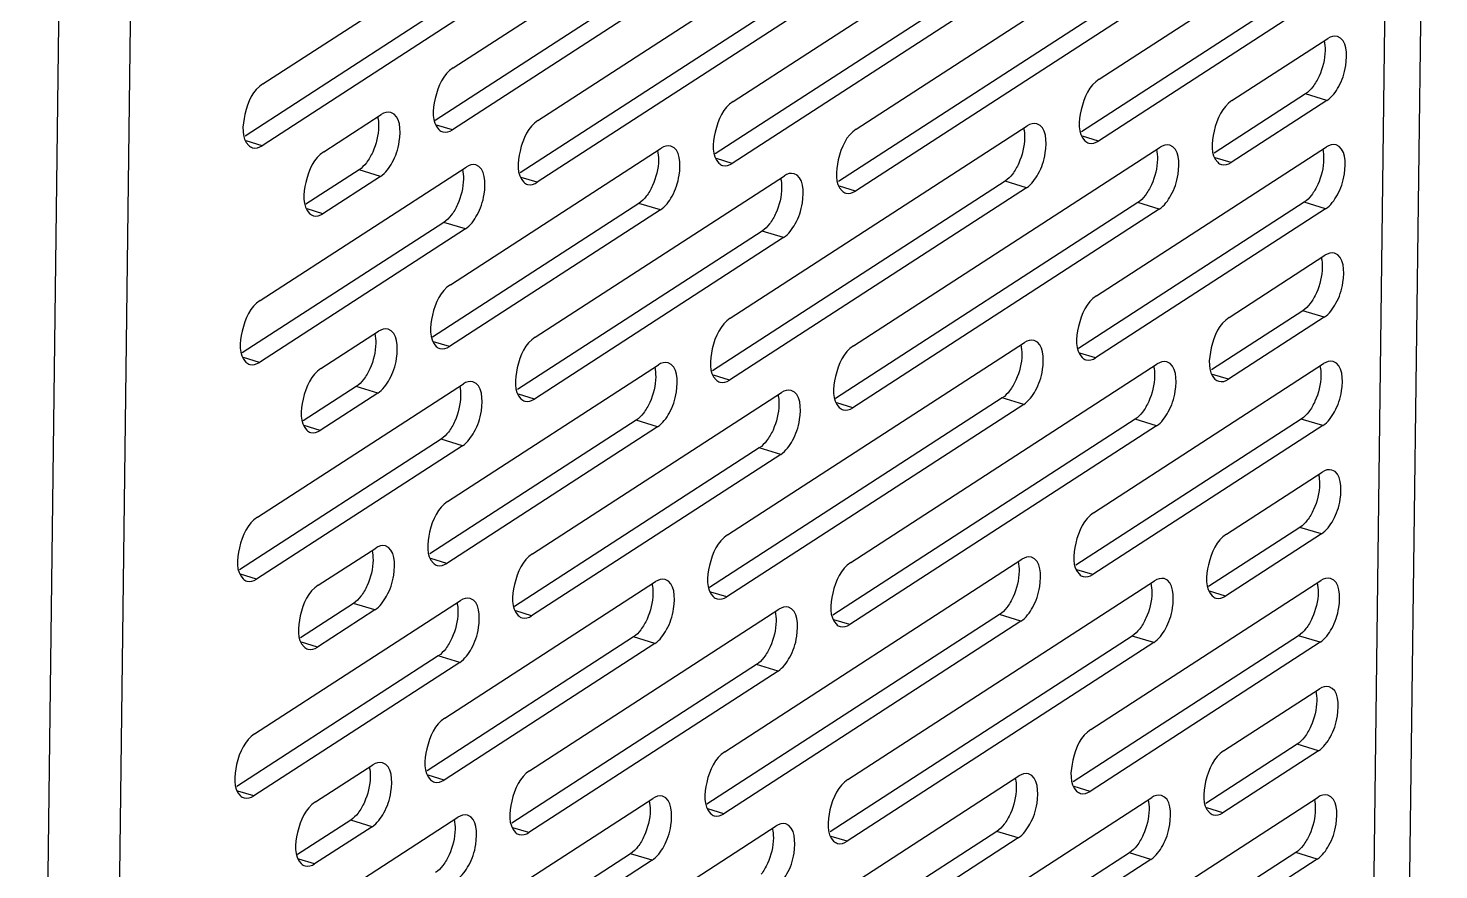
# Model space of a CAD drawing. Header units: millimetres. Extents: x -177 to 18421, y -5017 to 3255.
# Drawn here: x 4820.23 to 4840.7, y 702.85 to 715.05 of the extents above; entities that cross this region are included whole.
import ezdxf

# ---------------------------------------------------------------- set-up
doc = ezdxf.new("R2010")
doc.units = ezdxf.units.MM
doc.header["$LTSCALE"] = 46.255
doc.layers.get('0').update_dxf_attribs({"linetype": 'CONTINUOUS'})

msp = doc.modelspace()

# ---------------------------------------------------------------- linework, layer by layer
at = {"color": 3, "linetype": 'Continuous'}
for p, q in [((4840.144, 692.279), (4840.697, 735.476)), ((4839.623, 692.239), (4840.173, 735.136)), ((4821.275, 680.355), (4821.858, 725.869)), ((4820.235, 680.275), (4820.818, 725.789)), ((4830.46, 713.988), (4834.769, 716.779)), ((4826.399, 714.475), (4829.457, 716.455)), ((4832.246, 713.587), (4836.694, 716.468)), ((4835.771, 714.311), (4839.107, 716.472)), ((4823.639, 714.245), (4826.628, 716.181)), ((4827.63, 713.714), (4831.244, 716.054)), ((4834.757, 715.881), (4830.448, 713.09)), ((4836.683, 715.57), (4832.235, 712.689)), ((4839.095, 715.574), (4835.759, 713.413)), ((4829.446, 715.557), (4826.388, 713.577)), ((4826.616, 715.283), (4823.628, 713.347)), ((4831.233, 715.156), (4827.619, 712.816)), ((4837.697, 714), (4839.087, 714.901)), ((4839.075, 714.003), (4837.685, 713.103)), ((4824.523, 713.259), (4825.357, 713.799)), ((4830.419, 710.845), (4834.728, 713.636)), ((4826.359, 711.332), (4829.417, 713.313)), ((4832.206, 710.444), (4836.654, 713.325)), ((4835.731, 711.169), (4839.067, 713.329)), ((4823.599, 711.103), (4826.588, 713.038)), ((4825.345, 712.901), (4824.511, 712.361)), ((4827.59, 710.571), (4831.204, 712.912)), ((4834.717, 712.738), (4830.408, 709.947)), ((4829.405, 712.415), (4826.347, 710.434)), ((4836.643, 712.427), (4832.195, 709.547)), ((4839.055, 712.432), (4835.719, 710.271)), ((4826.576, 712.14), (4823.588, 710.205)), ((4831.192, 712.014), (4827.578, 709.673)), ((4837.656, 710.858), (4839.046, 711.758)), ((4839.035, 710.86), (4837.645, 709.96)), ((4824.482, 710.117), (4825.316, 710.657)), ((4830.379, 707.703), (4834.688, 710.494)), ((4826.319, 708.19), (4829.377, 710.17)), ((4832.166, 707.302), (4836.614, 710.183)), ((4835.69, 708.026), (4839.026, 710.187)), ((4823.559, 707.96), (4826.547, 709.896)), ((4825.305, 709.759), (4824.471, 709.219)), ((4827.55, 707.429), (4831.164, 709.769)), ((4834.677, 709.596), (4830.367, 706.805)), ((4829.365, 709.272), (4826.307, 707.292)), ((4836.602, 709.285), (4832.154, 706.404)), ((4839.015, 709.289), (4835.679, 707.128)), ((4826.536, 708.998), (4823.547, 707.062)), ((4831.152, 708.871), (4827.538, 706.531)), ((4837.616, 707.715), (4839.006, 708.616)), ((4838.995, 707.718), (4837.605, 706.818)), ((4824.442, 706.974), (4825.276, 707.514)), ((4830.339, 704.56), (4834.648, 707.351)), ((4826.278, 705.047), (4829.336, 707.028)), ((4832.126, 704.159), (4836.574, 707.04)), ((4835.65, 704.884), (4838.986, 707.044)), ((4823.519, 704.818), (4826.507, 706.753)), ((4825.265, 706.616), (4824.431, 706.076)), ((4827.509, 704.286), (4831.123, 706.627)), ((4834.636, 706.453), (4830.327, 703.662)), ((4829.325, 706.13), (4826.267, 704.149)), ((4836.562, 706.142), (4832.114, 703.262)), ((4838.975, 706.147), (4835.639, 703.986)), ((4826.496, 705.855), (4823.507, 703.92)), ((4831.112, 705.729), (4827.498, 703.388)), ((4837.576, 704.573), (4838.966, 705.473)), ((4838.954, 704.575), (4837.564, 703.675)), ((4824.402, 703.832), (4825.236, 704.372)), ((4830.298, 701.418), (4834.607, 704.209)), ((4832.085, 701.017), (4836.533, 703.898)), ((4835.61, 701.741), (4838.946, 703.902)), ((4826.238, 701.905), (4829.296, 703.885)), ((4823.478, 701.675), (4826.467, 703.611)), ((4825.224, 703.474), (4824.39, 702.934)), ((4827.469, 701.144), (4831.083, 703.484)), ((4834.596, 703.311), (4830.287, 700.52)), ((4829.285, 702.987), (4826.227, 701.007)), ((4836.522, 703), (4832.074, 700.119)), ((4838.934, 703.004), (4835.598, 700.843))]:
    msp.add_line(p, q, dxfattribs=at)
at = {"color": 7, "linetype": 'Continuous'}
for p, q in [((4834.445, 715.976), (4830.201, 713.227)), ((4829.134, 715.652), (4826.14, 713.713)), ((4836.371, 715.665), (4831.988, 712.826)), ((4838.784, 715.669), (4835.512, 713.55)), ((4826.305, 715.378), (4823.381, 713.484)), ((4830.921, 715.251), (4827.371, 712.952)), ((4838.764, 714.098), (4837.438, 713.239)), ((4839.075, 714.003), (4838.764, 714.098)), ((4826.388, 713.577), (4826.157, 713.647)), ((4823.628, 713.347), (4823.397, 713.418)), ((4835.759, 713.413), (4835.528, 713.484)), ((4830.448, 713.09), (4830.217, 713.16)), ((4837.685, 713.103), (4837.454, 713.173)), ((4825.034, 712.996), (4824.264, 712.498)), ((4825.345, 712.901), (4825.034, 712.996)), ((4827.619, 712.816), (4827.387, 712.886)), ((4834.405, 712.833), (4830.16, 710.084)), ((4832.235, 712.689), (4832.004, 712.759)), ((4834.717, 712.738), (4834.405, 712.833)), ((4829.094, 712.51), (4826.1, 710.571)), ((4829.405, 712.415), (4829.094, 712.51)), ((4836.331, 712.522), (4831.947, 709.683)), ((4838.743, 712.527), (4835.472, 710.408)), ((4836.643, 712.427), (4836.331, 712.522)), ((4839.055, 712.432), (4838.743, 712.527)), ((4824.511, 712.361), (4824.28, 712.432)), ((4826.264, 712.235), (4823.34, 710.342)), ((4826.576, 712.14), (4826.264, 712.235)), ((4830.881, 712.109), (4827.331, 709.81)), ((4831.192, 712.014), (4830.881, 712.109)), ((4838.723, 710.955), (4837.398, 710.097)), ((4839.035, 710.86), (4838.723, 710.955)), ((4826.347, 710.434), (4826.116, 710.505)), ((4823.588, 710.205), (4823.356, 710.275)), ((4835.719, 710.271), (4835.488, 710.341)), ((4824.993, 709.854), (4824.224, 709.356)), ((4825.305, 709.759), (4824.993, 709.854)), ((4830.408, 709.947), (4830.177, 710.018)), ((4837.645, 709.96), (4837.414, 710.031)), ((4827.578, 709.673), (4827.347, 709.744)), ((4834.365, 709.691), (4830.12, 706.942)), ((4834.677, 709.596), (4834.365, 709.691)), ((4832.195, 709.547), (4831.963, 709.617)), ((4824.471, 709.219), (4824.24, 709.289)), ((4829.054, 709.367), (4826.06, 707.428)), ((4829.365, 709.272), (4829.054, 709.367)), ((4836.291, 709.38), (4831.907, 706.541)), ((4838.703, 709.384), (4835.432, 707.265)), ((4836.602, 709.285), (4836.291, 709.38)), ((4839.015, 709.289), (4838.703, 709.384)), ((4826.224, 709.093), (4823.3, 707.199)), ((4826.536, 708.998), (4826.224, 709.093)), ((4830.84, 708.966), (4827.291, 706.667)), ((4831.152, 708.871), (4830.84, 708.966)), ((4838.683, 707.813), (4837.357, 706.954)), ((4838.995, 707.718), (4838.683, 707.813)), ((4826.307, 707.292), (4826.076, 707.362)), ((4835.679, 707.128), (4835.448, 707.199)), ((4823.547, 707.062), (4823.316, 707.133)), ((4830.367, 706.805), (4830.136, 706.875)), ((4837.605, 706.818), (4837.373, 706.888)), ((4824.953, 706.711), (4824.183, 706.213)), ((4825.265, 706.616), (4824.953, 706.711)), ((4827.538, 706.531), (4827.307, 706.601)), ((4834.325, 706.548), (4830.08, 703.799)), ((4832.154, 706.404), (4831.923, 706.474)), ((4834.636, 706.453), (4834.325, 706.548)), ((4829.013, 706.225), (4826.02, 704.286)), ((4829.325, 706.13), (4829.013, 706.225)), ((4836.25, 706.237), (4831.867, 703.398)), ((4838.663, 706.242), (4835.391, 704.123)), ((4836.562, 706.142), (4836.25, 706.237)), ((4838.975, 706.147), (4838.663, 706.242)), ((4826.184, 705.95), (4823.26, 704.057)), ((4824.431, 706.076), (4824.199, 706.147)), ((4826.496, 705.855), (4826.184, 705.95)), ((4830.8, 705.824), (4827.251, 703.525)), ((4831.112, 705.729), (4830.8, 705.824)), ((4838.643, 704.67), (4837.317, 703.812)), ((4838.954, 704.575), (4838.643, 704.67)), ((4826.267, 704.149), (4826.036, 704.22)), ((4823.507, 703.92), (4823.276, 703.99)), ((4835.639, 703.986), (4835.407, 704.056)), ((4830.327, 703.662), (4830.096, 703.733)), ((4837.564, 703.675), (4837.333, 703.746)), ((4824.913, 703.569), (4824.143, 703.071)), ((4825.224, 703.474), (4824.913, 703.569)), ((4827.498, 703.388), (4827.267, 703.459)), ((4834.284, 703.406), (4830.04, 700.657)), ((4832.114, 703.262), (4831.883, 703.332)), ((4834.596, 703.311), (4834.284, 703.406)), ((4828.973, 703.082), (4825.979, 701.143)), ((4829.285, 702.987), (4828.973, 703.082)), ((4836.21, 703.095), (4831.827, 700.256)), ((4838.623, 703.099), (4835.351, 700.98)), ((4836.522, 703), (4836.21, 703.095)), ((4838.934, 703.004), (4838.623, 703.099)), ((4824.39, 702.934), (4824.159, 703.004))]:
    msp.add_line(p, q, dxfattribs=at)
for points in [[(4839.033, 714.867), (4839.044, 714.821), (4839.048, 714.774), (4839.047, 714.727)], [(4839.047, 714.727), (4839.046, 714.6), (4839.014, 714.472), (4838.962, 714.357)], [(4838.962, 714.357), (4838.937, 714.302), (4838.907, 714.249), (4838.87, 714.201)], [(4838.87, 714.201), (4838.84, 714.162), (4838.805, 714.125), (4838.764, 714.098)], [(4825.303, 713.766), (4825.314, 713.72), (4825.318, 713.672), (4825.317, 713.625)], [(4825.317, 713.625), (4825.316, 713.499), (4825.284, 713.371), (4825.232, 713.255)], [(4834.675, 713.603), (4834.686, 713.557), (4834.689, 713.509), (4834.689, 713.462)], [(4834.689, 713.462), (4834.687, 713.336), (4834.655, 713.207), (4834.603, 713.092)], [(4825.232, 713.255), (4825.207, 713.2), (4825.177, 713.147), (4825.14, 713.1)], [(4829.378, 713.139), (4829.376, 713.012), (4829.344, 712.884), (4829.292, 712.769)], [(4829.363, 713.279), (4829.374, 713.233), (4829.378, 713.186), (4829.378, 713.139)], [(4836.615, 713.151), (4836.613, 713.025), (4836.581, 712.897), (4836.529, 712.781)], [(4836.601, 713.292), (4836.612, 713.246), (4836.615, 713.198), (4836.615, 713.151)], [(4839.027, 713.156), (4839.026, 713.029), (4838.994, 712.901), (4838.942, 712.785)], [(4839.013, 713.296), (4839.024, 713.25), (4839.028, 713.203), (4839.027, 713.156)], [(4825.14, 713.1), (4825.11, 713.06), (4825.075, 713.023), (4825.034, 712.996)], [(4826.534, 713.005), (4826.545, 712.959), (4826.549, 712.911), (4826.548, 712.864)], [(4834.512, 712.936), (4834.482, 712.897), (4834.447, 712.86), (4834.405, 712.833)], [(4834.603, 713.092), (4834.579, 713.037), (4834.549, 712.984), (4834.512, 712.936)], [(4826.548, 712.864), (4826.547, 712.738), (4826.515, 712.61), (4826.463, 712.494)], [(4829.292, 712.769), (4829.267, 712.714), (4829.237, 712.661), (4829.201, 712.613)], [(4831.164, 712.738), (4831.163, 712.611), (4831.131, 712.483), (4831.079, 712.368)], [(4831.15, 712.878), (4831.161, 712.832), (4831.165, 712.785), (4831.164, 712.738)], [(4836.529, 712.781), (4836.505, 712.726), (4836.474, 712.673), (4836.438, 712.625)], [(4838.942, 712.785), (4838.917, 712.73), (4838.887, 712.677), (4838.85, 712.63)], [(4826.463, 712.494), (4826.438, 712.439), (4826.408, 712.386), (4826.371, 712.339)], [(4829.201, 712.613), (4829.171, 712.574), (4829.135, 712.537), (4829.094, 712.51)], [(4836.438, 712.625), (4836.408, 712.586), (4836.373, 712.549), (4836.331, 712.522)], [(4838.85, 712.63), (4838.82, 712.59), (4838.785, 712.553), (4838.743, 712.527)], [(4826.371, 712.339), (4826.341, 712.299), (4826.306, 712.262), (4826.264, 712.235)], [(4831.079, 712.368), (4831.054, 712.313), (4831.024, 712.26), (4830.988, 712.212)], [(4830.988, 712.212), (4830.957, 712.173), (4830.922, 712.136), (4830.881, 712.109)], [(4838.993, 711.725), (4839.004, 711.679), (4839.008, 711.631), (4839.007, 711.584)], [(4839.007, 711.584), (4839.005, 711.458), (4838.974, 711.33), (4838.922, 711.214)], [(4838.922, 711.214), (4838.897, 711.159), (4838.867, 711.106), (4838.83, 711.058)], [(4838.83, 711.058), (4838.8, 711.019), (4838.765, 710.982), (4838.723, 710.955)], [(4825.277, 710.483), (4825.275, 710.356), (4825.244, 710.228), (4825.192, 710.113)], [(4825.263, 710.623), (4825.274, 710.578), (4825.278, 710.53), (4825.277, 710.483)], [(4834.634, 710.46), (4834.645, 710.414), (4834.649, 710.367), (4834.649, 710.32)], [(4834.649, 710.32), (4834.647, 710.193), (4834.615, 710.065), (4834.563, 709.95)], [(4825.192, 710.113), (4825.167, 710.058), (4825.137, 710.005), (4825.1, 709.957)], [(4829.323, 710.137), (4829.334, 710.091), (4829.338, 710.043), (4829.337, 709.996)], [(4836.56, 710.149), (4836.571, 710.104), (4836.575, 710.056), (4836.574, 710.009)], [(4838.973, 710.153), (4838.984, 710.108), (4838.987, 710.06), (4838.987, 710.013)], [(4825.1, 709.957), (4825.07, 709.918), (4825.035, 709.881), (4824.993, 709.854)], [(4826.494, 709.862), (4826.505, 709.817), (4826.509, 709.769), (4826.508, 709.722)], [(4829.337, 709.996), (4829.336, 709.87), (4829.304, 709.741), (4829.252, 709.626)], [(4834.563, 709.95), (4834.538, 709.895), (4834.508, 709.842), (4834.472, 709.794)], [(4836.574, 710.009), (4836.573, 709.882), (4836.541, 709.754), (4836.489, 709.639)], [(4838.987, 710.013), (4838.985, 709.886), (4838.953, 709.758), (4838.901, 709.643)], [(4826.508, 709.722), (4826.506, 709.595), (4826.474, 709.467), (4826.422, 709.352)], [(4831.11, 709.736), (4831.121, 709.69), (4831.125, 709.642), (4831.124, 709.595)], [(4834.472, 709.794), (4834.442, 709.755), (4834.406, 709.718), (4834.365, 709.691)], [(4836.489, 709.639), (4836.464, 709.584), (4836.434, 709.531), (4836.398, 709.483)], [(4838.901, 709.643), (4838.877, 709.588), (4838.847, 709.535), (4838.81, 709.487)], [(4829.16, 709.47), (4829.13, 709.431), (4829.095, 709.394), (4829.054, 709.367)], [(4829.252, 709.626), (4829.227, 709.571), (4829.197, 709.518), (4829.16, 709.47)], [(4831.124, 709.595), (4831.123, 709.469), (4831.091, 709.341), (4831.039, 709.225)], [(4836.398, 709.483), (4836.367, 709.444), (4836.332, 709.407), (4836.291, 709.38)], [(4838.81, 709.487), (4838.78, 709.448), (4838.745, 709.411), (4838.703, 709.384)], [(4826.422, 709.352), (4826.398, 709.297), (4826.368, 709.244), (4826.331, 709.196)], [(4831.039, 709.225), (4831.014, 709.17), (4830.984, 709.117), (4830.947, 709.069)], [(4826.331, 709.196), (4826.301, 709.157), (4826.266, 709.12), (4826.224, 709.093)], [(4830.947, 709.069), (4830.917, 709.03), (4830.882, 708.993), (4830.84, 708.966)], [(4838.967, 708.442), (4838.965, 708.315), (4838.933, 708.187), (4838.881, 708.072)], [(4838.953, 708.582), (4838.964, 708.536), (4838.967, 708.489), (4838.967, 708.442)], [(4838.881, 708.072), (4838.857, 708.017), (4838.826, 707.964), (4838.79, 707.916)], [(4838.79, 707.916), (4838.76, 707.877), (4838.725, 707.84), (4838.683, 707.813)], [(4825.223, 707.481), (4825.234, 707.435), (4825.237, 707.387), (4825.237, 707.34)], [(4825.237, 707.34), (4825.235, 707.214), (4825.203, 707.086), (4825.151, 706.97)], [(4834.608, 707.177), (4834.607, 707.051), (4834.575, 706.922), (4834.523, 706.807)], [(4834.594, 707.318), (4834.605, 707.272), (4834.609, 707.224), (4834.608, 707.177)], [(4825.151, 706.97), (4825.127, 706.915), (4825.096, 706.862), (4825.06, 706.815)], [(4829.283, 706.994), (4829.294, 706.948), (4829.298, 706.901), (4829.297, 706.854)], [(4836.52, 707.007), (4836.531, 706.961), (4836.535, 706.913), (4836.534, 706.866)], [(4838.932, 707.011), (4838.943, 706.965), (4838.947, 706.918), (4838.947, 706.871)], [(4825.06, 706.815), (4825.03, 706.775), (4824.995, 706.738), (4824.953, 706.711)], [(4829.297, 706.854), (4829.295, 706.727), (4829.264, 706.599), (4829.212, 706.484)], [(4834.523, 706.807), (4834.498, 706.752), (4834.468, 706.699), (4834.431, 706.651)], [(4836.534, 706.866), (4836.533, 706.74), (4836.501, 706.612), (4836.449, 706.496)], [(4838.947, 706.871), (4838.945, 706.744), (4838.913, 706.616), (4838.861, 706.5)], [(4826.468, 706.579), (4826.466, 706.453), (4826.434, 706.325), (4826.382, 706.209)], [(4826.453, 706.72), (4826.465, 706.674), (4826.468, 706.626), (4826.468, 706.579)], [(4831.07, 706.593), (4831.081, 706.547), (4831.085, 706.5), (4831.084, 706.453)], [(4834.431, 706.651), (4834.401, 706.612), (4834.366, 706.575), (4834.325, 706.548)], [(4829.212, 706.484), (4829.187, 706.429), (4829.157, 706.376), (4829.12, 706.328)], [(4831.084, 706.453), (4831.082, 706.326), (4831.051, 706.198), (4830.998, 706.083)], [(4836.449, 706.496), (4836.424, 706.441), (4836.394, 706.388), (4836.357, 706.34)], [(4838.861, 706.5), (4838.836, 706.445), (4838.806, 706.392), (4838.77, 706.345)], [(4826.382, 706.209), (4826.357, 706.154), (4826.327, 706.101), (4826.291, 706.054)], [(4829.12, 706.328), (4829.09, 706.289), (4829.055, 706.252), (4829.013, 706.225)], [(4836.357, 706.34), (4836.327, 706.301), (4836.292, 706.264), (4836.25, 706.237)], [(4838.77, 706.345), (4838.74, 706.305), (4838.704, 706.268), (4838.663, 706.242)], [(4826.291, 706.054), (4826.261, 706.014), (4826.225, 705.977), (4826.184, 705.95)], [(4830.998, 706.083), (4830.974, 706.028), (4830.944, 705.975), (4830.907, 705.927)], [(4830.907, 705.927), (4830.877, 705.888), (4830.842, 705.851), (4830.8, 705.824)], [(4838.912, 705.44), (4838.923, 705.394), (4838.927, 705.346), (4838.926, 705.299)], [(4838.926, 705.299), (4838.925, 705.173), (4838.893, 705.045), (4838.841, 704.929)], [(4838.841, 704.929), (4838.816, 704.874), (4838.786, 704.821), (4838.75, 704.773)], [(4838.75, 704.773), (4838.719, 704.734), (4838.684, 704.697), (4838.643, 704.67)], [(4825.182, 704.338), (4825.193, 704.293), (4825.197, 704.245), (4825.197, 704.198)], [(4825.197, 704.198), (4825.195, 704.071), (4825.163, 703.943), (4825.111, 703.828)], [(4834.554, 704.175), (4834.565, 704.129), (4834.569, 704.082), (4834.568, 704.035)], [(4834.568, 704.035), (4834.566, 703.908), (4834.535, 703.78), (4834.483, 703.665)], [(4825.111, 703.828), (4825.086, 703.773), (4825.056, 703.72), (4825.02, 703.672)], [(4829.257, 703.711), (4829.255, 703.585), (4829.223, 703.456), (4829.171, 703.341)], [(4829.243, 703.852), (4829.254, 703.806), (4829.257, 703.758), (4829.257, 703.711)], [(4836.494, 703.724), (4836.492, 703.597), (4836.461, 703.469), (4836.408, 703.354)], [(4836.48, 703.864), (4836.491, 703.819), (4836.495, 703.771), (4836.494, 703.724)], [(4838.906, 703.728), (4838.905, 703.601), (4838.873, 703.473), (4838.821, 703.358)], [(4838.892, 703.868), (4838.903, 703.823), (4838.907, 703.775), (4838.906, 703.728)], [(4825.02, 703.672), (4824.989, 703.633), (4824.954, 703.596), (4824.913, 703.569)], [(4826.413, 703.577), (4826.424, 703.532), (4826.428, 703.484), (4826.427, 703.437)], [(4834.391, 703.509), (4834.361, 703.47), (4834.326, 703.433), (4834.284, 703.406)], [(4834.483, 703.665), (4834.458, 703.61), (4834.428, 703.557), (4834.391, 703.509)], [(4826.427, 703.437), (4826.426, 703.31), (4826.394, 703.182), (4826.342, 703.067)], [(4829.171, 703.341), (4829.147, 703.286), (4829.116, 703.233), (4829.08, 703.185)], [(4831.044, 703.31), (4831.042, 703.184), (4831.01, 703.056), (4830.958, 702.94)], [(4831.029, 703.451), (4831.041, 703.405), (4831.044, 703.357), (4831.044, 703.31)], [(4836.408, 703.354), (4836.384, 703.299), (4836.354, 703.246), (4836.317, 703.198)], [(4838.821, 703.358), (4838.796, 703.303), (4838.766, 703.25), (4838.729, 703.202)], [(4829.08, 703.185), (4829.05, 703.146), (4829.015, 703.109), (4828.973, 703.082)], [(4836.317, 703.198), (4836.287, 703.159), (4836.252, 703.122), (4836.21, 703.095)], [(4838.729, 703.202), (4838.699, 703.163), (4838.664, 703.126), (4838.623, 703.099)], [(4826.25, 702.911), (4826.22, 702.872), (4826.185, 702.835), (4826.144, 702.808)], [(4826.342, 703.067), (4826.317, 703.012), (4826.287, 702.959), (4826.25, 702.911)], [(4830.958, 702.94), (4830.933, 702.885), (4830.903, 702.832), (4830.867, 702.784)]]:
    msp.add_open_spline(points, degree=3, dxfattribs=at)
at = {"color": 3, "linetype": 'Continuous'}
for points, knots in [([(4839.075, 714.003), (4839.149, 714.051), (4839.269, 714.222), (4839.376, 714.514), (4839.367, 714.887), (4839.227, 714.93)], [0, 0, 0, 0, 0.257826, 0.570702, 1, 1, 1, 1]), ([(4826.399, 714.475), (4826.255, 714.381), (4826.118, 714.072), (4826.085, 713.687), (4826.193, 713.581)], [0, 0, 0, 0, 0.531434, 1, 1, 1, 1]), ([(4823.639, 714.245), (4823.495, 714.152), (4823.358, 713.842), (4823.325, 713.458), (4823.433, 713.352)], [0, 0, 0, 0, 0.531434, 1, 1, 1, 1]), ([(4835.771, 714.311), (4835.627, 714.218), (4835.489, 713.908), (4835.457, 713.524), (4835.564, 713.418)], [0, 0, 0, 0, 0.531434, 1, 1, 1, 1]), ([(4830.46, 713.988), (4830.316, 713.895), (4830.178, 713.585), (4830.146, 713.2), (4830.253, 713.094)], [0, 0, 0, 0, 0.531434, 1, 1, 1, 1]), ([(4837.697, 714), (4837.553, 713.907), (4837.415, 713.598), (4837.383, 713.213), (4837.49, 713.107)], [0, 0, 0, 0, 0.531434, 1, 1, 1, 1]), ([(4825.345, 712.901), (4825.419, 712.949), (4825.539, 713.121), (4825.646, 713.413), (4825.637, 713.786), (4825.497, 713.829)], [0, 0, 0, 0, 0.257826, 0.570702, 1, 1, 1, 1]), ([(4826.193, 713.581), (4826.201, 713.573), (4826.218, 713.559), (4826.238, 713.55), (4826.248, 713.547)], [0, 0, 0, 0, 0.511486, 1, 1, 1, 1]), ([(4827.63, 713.714), (4827.486, 713.62), (4827.349, 713.311), (4827.316, 712.926), (4827.424, 712.82)], [0, 0, 0, 0, 0.531434, 1, 1, 1, 1]), ([(4832.246, 713.587), (4832.103, 713.494), (4831.965, 713.184), (4831.933, 712.799), (4832.04, 712.693)], [0, 0, 0, 0, 0.531434, 1, 1, 1, 1]), ([(4834.717, 712.738), (4834.791, 712.786), (4834.91, 712.957), (4835.018, 713.249), (4835.008, 713.623), (4834.868, 713.665)], [0, 0, 0, 0, 0.257826, 0.570702, 1, 1, 1, 1]), ([(4823.433, 713.352), (4823.441, 713.344), (4823.458, 713.33), (4823.478, 713.321), (4823.488, 713.318)], [0, 0, 0, 0, 0.511486, 1, 1, 1, 1]), ([(4829.405, 712.415), (4829.479, 712.463), (4829.599, 712.634), (4829.706, 712.926), (4829.697, 713.299), (4829.557, 713.342)], [0, 0, 0, 0, 0.257826, 0.570702, 1, 1, 1, 1]), ([(4835.564, 713.418), (4835.572, 713.41), (4835.589, 713.396), (4835.609, 713.387), (4835.619, 713.384)], [0, 0, 0, 0, 0.511486, 1, 1, 1, 1]), ([(4836.643, 712.427), (4836.716, 712.475), (4836.836, 712.647), (4836.943, 712.938), (4836.934, 713.312), (4836.794, 713.355)], [0, 0, 0, 0, 0.257826, 0.570702, 1, 1, 1, 1]), ([(4839.055, 712.432), (4839.129, 712.479), (4839.249, 712.651), (4839.356, 712.943), (4839.347, 713.316), (4839.206, 713.359)], [0, 0, 0, 0, 0.257826, 0.570702, 1, 1, 1, 1]), ([(4824.523, 713.259), (4824.379, 713.166), (4824.241, 712.856), (4824.209, 712.472), (4824.316, 712.365)], [0, 0, 0, 0, 0.531434, 1, 1, 1, 1]), ([(4837.49, 713.107), (4837.498, 713.099), (4837.515, 713.085), (4837.535, 713.076), (4837.545, 713.073)], [0, 0, 0, 0, 0.511486, 1, 1, 1, 1]), ([(4826.576, 712.14), (4826.65, 712.188), (4826.77, 712.36), (4826.877, 712.652), (4826.868, 713.025), (4826.727, 713.068)], [0, 0, 0, 0, 0.257826, 0.570702, 1, 1, 1, 1]), ([(4830.253, 713.094), (4830.261, 713.086), (4830.278, 713.073), (4830.298, 713.064), (4830.308, 713.061)], [0, 0, 0, 0, 0.511486, 1, 1, 1, 1]), ([(4831.192, 712.014), (4831.266, 712.062), (4831.386, 712.233), (4831.493, 712.525), (4831.484, 712.899), (4831.344, 712.941)], [0, 0, 0, 0, 0.257826, 0.570702, 1, 1, 1, 1]), ([(4827.424, 712.82), (4827.432, 712.812), (4827.449, 712.798), (4827.469, 712.789), (4827.479, 712.786)], [0, 0, 0, 0, 0.511486, 1, 1, 1, 1]), ([(4832.04, 712.693), (4832.048, 712.685), (4832.065, 712.672), (4832.085, 712.663), (4832.095, 712.66)], [0, 0, 0, 0, 0.511486, 1, 1, 1, 1]), ([(4824.316, 712.365), (4824.324, 712.358), (4824.341, 712.344), (4824.361, 712.335), (4824.371, 712.332)], [0, 0, 0, 0, 0.511486, 1, 1, 1, 1]), ([(4839.035, 710.86), (4839.109, 710.908), (4839.228, 711.079), (4839.336, 711.371), (4839.326, 711.745), (4839.186, 711.788)], [0, 0, 0, 0, 0.257826, 0.570702, 1, 1, 1, 1]), ([(4826.359, 711.332), (4826.215, 711.239), (4826.078, 710.929), (4826.045, 710.545), (4826.153, 710.438)], [0, 0, 0, 0, 0.531434, 1, 1, 1, 1]), ([(4823.599, 711.103), (4823.455, 711.01), (4823.318, 710.7), (4823.285, 710.315), (4823.393, 710.209)], [0, 0, 0, 0, 0.531434, 1, 1, 1, 1]), ([(4835.731, 711.169), (4835.587, 711.076), (4835.449, 710.766), (4835.417, 710.381), (4835.524, 710.275)], [0, 0, 0, 0, 0.531434, 1, 1, 1, 1]), ([(4837.656, 710.858), (4837.513, 710.765), (4837.375, 710.455), (4837.343, 710.07), (4837.45, 709.964)], [0, 0, 0, 0, 0.531434, 1, 1, 1, 1]), ([(4825.305, 709.759), (4825.379, 709.807), (4825.499, 709.978), (4825.606, 710.27), (4825.596, 710.644), (4825.456, 710.686)], [0, 0, 0, 0, 0.257826, 0.570702, 1, 1, 1, 1]), ([(4830.419, 710.845), (4830.275, 710.752), (4830.138, 710.442), (4830.105, 710.058), (4830.213, 709.952)], [0, 0, 0, 0, 0.531434, 1, 1, 1, 1]), ([(4827.59, 710.571), (4827.446, 710.478), (4827.308, 710.168), (4827.276, 709.784), (4827.383, 709.677)], [0, 0, 0, 0, 0.531434, 1, 1, 1, 1]), ([(4834.677, 709.596), (4834.75, 709.644), (4834.87, 709.815), (4834.977, 710.107), (4834.968, 710.48), (4834.828, 710.523)], [0, 0, 0, 0, 0.257826, 0.570702, 1, 1, 1, 1]), ([(4826.153, 710.438), (4826.16, 710.431), (4826.178, 710.417), (4826.197, 710.408), (4826.208, 710.405)], [0, 0, 0, 0, 0.511486, 1, 1, 1, 1]), ([(4832.206, 710.444), (4832.062, 710.351), (4831.925, 710.042), (4831.892, 709.657), (4832, 709.551)], [0, 0, 0, 0, 0.531434, 1, 1, 1, 1]), ([(4835.524, 710.275), (4835.532, 710.267), (4835.549, 710.254), (4835.569, 710.245), (4835.579, 710.242)], [0, 0, 0, 0, 0.511486, 1, 1, 1, 1]), ([(4823.393, 710.209), (4823.401, 710.201), (4823.418, 710.188), (4823.438, 710.179), (4823.448, 710.176)], [0, 0, 0, 0, 0.511486, 1, 1, 1, 1]), ([(4824.482, 710.117), (4824.339, 710.023), (4824.201, 709.714), (4824.169, 709.329), (4824.276, 709.223)], [0, 0, 0, 0, 0.531434, 1, 1, 1, 1]), ([(4829.365, 709.272), (4829.439, 709.32), (4829.559, 709.491), (4829.666, 709.783), (4829.657, 710.157), (4829.517, 710.199)], [0, 0, 0, 0, 0.257826, 0.570702, 1, 1, 1, 1]), ([(4836.602, 709.285), (4836.676, 709.333), (4836.796, 709.504), (4836.903, 709.796), (4836.894, 710.17), (4836.754, 710.212)], [0, 0, 0, 0, 0.257826, 0.570702, 1, 1, 1, 1]), ([(4839.015, 709.289), (4839.089, 709.337), (4839.208, 709.508), (4839.316, 709.8), (4839.306, 710.174), (4839.166, 710.216)], [0, 0, 0, 0, 0.257826, 0.570702, 1, 1, 1, 1]), ([(4826.536, 708.998), (4826.61, 709.046), (4826.729, 709.217), (4826.837, 709.509), (4826.827, 709.883), (4826.687, 709.925)], [0, 0, 0, 0, 0.257826, 0.570702, 1, 1, 1, 1]), ([(4830.213, 709.952), (4830.221, 709.944), (4830.238, 709.93), (4830.258, 709.921), (4830.268, 709.918)], [0, 0, 0, 0, 0.511486, 1, 1, 1, 1]), ([(4837.45, 709.964), (4837.458, 709.956), (4837.475, 709.943), (4837.495, 709.934), (4837.505, 709.931)], [0, 0, 0, 0, 0.511486, 1, 1, 1, 1]), ([(4827.383, 709.677), (4827.391, 709.67), (4827.408, 709.656), (4827.428, 709.647), (4827.438, 709.644)], [0, 0, 0, 0, 0.511486, 1, 1, 1, 1]), ([(4831.152, 708.871), (4831.226, 708.919), (4831.346, 709.091), (4831.453, 709.382), (4831.444, 709.756), (4831.303, 709.799)], [0, 0, 0, 0, 0.257826, 0.570702, 1, 1, 1, 1]), ([(4832, 709.551), (4832.008, 709.543), (4832.025, 709.529), (4832.045, 709.52), (4832.055, 709.517)], [0, 0, 0, 0, 0.511486, 1, 1, 1, 1]), ([(4824.276, 709.223), (4824.284, 709.215), (4824.301, 709.202), (4824.321, 709.192), (4824.331, 709.189)], [0, 0, 0, 0, 0.511486, 1, 1, 1, 1]), ([(4838.995, 707.718), (4839.068, 707.766), (4839.188, 707.937), (4839.295, 708.229), (4839.286, 708.602), (4839.146, 708.645)], [0, 0, 0, 0, 0.257826, 0.570702, 1, 1, 1, 1]), ([(4826.319, 708.19), (4826.175, 708.096), (4826.037, 707.787), (4826.005, 707.402), (4826.112, 707.296)], [0, 0, 0, 0, 0.531434, 1, 1, 1, 1]), ([(4835.69, 708.026), (4835.546, 707.933), (4835.409, 707.623), (4835.376, 707.239), (4835.484, 707.133)], [0, 0, 0, 0, 0.531434, 1, 1, 1, 1]), ([(4823.559, 707.96), (4823.415, 707.867), (4823.277, 707.557), (4823.245, 707.173), (4823.352, 707.067)], [0, 0, 0, 0, 0.531434, 1, 1, 1, 1]), ([(4830.379, 707.703), (4830.235, 707.61), (4830.098, 707.3), (4830.065, 706.915), (4830.173, 706.809)], [0, 0, 0, 0, 0.531434, 1, 1, 1, 1]), ([(4837.616, 707.715), (4837.472, 707.622), (4837.335, 707.313), (4837.302, 706.928), (4837.41, 706.822)], [0, 0, 0, 0, 0.531434, 1, 1, 1, 1]), ([(4825.265, 706.616), (4825.338, 706.664), (4825.458, 706.836), (4825.565, 707.128), (4825.556, 707.501), (4825.416, 707.544)], [0, 0, 0, 0, 0.257826, 0.570702, 1, 1, 1, 1]), ([(4827.55, 707.429), (4827.406, 707.335), (4827.268, 707.026), (4827.236, 706.641), (4827.343, 706.535)], [0, 0, 0, 0, 0.531434, 1, 1, 1, 1]), ([(4834.636, 706.453), (4834.71, 706.501), (4834.83, 706.672), (4834.937, 706.964), (4834.928, 707.338), (4834.788, 707.38)], [0, 0, 0, 0, 0.257826, 0.570702, 1, 1, 1, 1]), ([(4826.112, 707.296), (4826.12, 707.288), (4826.137, 707.274), (4826.157, 707.265), (4826.167, 707.262)], [0, 0, 0, 0, 0.511486, 1, 1, 1, 1]), ([(4832.166, 707.302), (4832.022, 707.209), (4831.884, 706.899), (4831.852, 706.514), (4831.959, 706.408)], [0, 0, 0, 0, 0.531434, 1, 1, 1, 1]), ([(4823.352, 707.067), (4823.36, 707.059), (4823.377, 707.045), (4823.397, 707.036), (4823.407, 707.033)], [0, 0, 0, 0, 0.511486, 1, 1, 1, 1]), ([(4824.442, 706.974), (4824.298, 706.881), (4824.161, 706.571), (4824.128, 706.187), (4824.236, 706.08)], [0, 0, 0, 0, 0.531434, 1, 1, 1, 1]), ([(4829.325, 706.13), (4829.399, 706.178), (4829.519, 706.349), (4829.626, 706.641), (4829.616, 707.014), (4829.476, 707.057)], [0, 0, 0, 0, 0.257826, 0.570702, 1, 1, 1, 1]), ([(4835.484, 707.133), (4835.492, 707.125), (4835.509, 707.111), (4835.529, 707.102), (4835.539, 707.099)], [0, 0, 0, 0, 0.511486, 1, 1, 1, 1]), ([(4836.562, 706.142), (4836.636, 706.19), (4836.756, 706.362), (4836.863, 706.653), (4836.854, 707.027), (4836.714, 707.07)], [0, 0, 0, 0, 0.257826, 0.570702, 1, 1, 1, 1]), ([(4838.975, 706.147), (4839.048, 706.194), (4839.168, 706.366), (4839.275, 706.658), (4839.266, 707.031), (4839.126, 707.074)], [0, 0, 0, 0, 0.257826, 0.570702, 1, 1, 1, 1]), ([(4826.496, 705.855), (4826.569, 705.903), (4826.689, 706.075), (4826.796, 706.367), (4826.787, 706.74), (4826.647, 706.783)], [0, 0, 0, 0, 0.257826, 0.570702, 1, 1, 1, 1]), ([(4830.173, 706.809), (4830.18, 706.801), (4830.198, 706.788), (4830.217, 706.779), (4830.228, 706.776)], [0, 0, 0, 0, 0.511486, 1, 1, 1, 1]), ([(4837.41, 706.822), (4837.418, 706.814), (4837.435, 706.8), (4837.455, 706.791), (4837.465, 706.788)], [0, 0, 0, 0, 0.511486, 1, 1, 1, 1]), ([(4831.112, 705.729), (4831.186, 705.777), (4831.305, 705.948), (4831.413, 706.24), (4831.403, 706.614), (4831.263, 706.656)], [0, 0, 0, 0, 0.257826, 0.570702, 1, 1, 1, 1]), ([(4827.343, 706.535), (4827.351, 706.527), (4827.368, 706.513), (4827.388, 706.504), (4827.398, 706.501)], [0, 0, 0, 0, 0.511486, 1, 1, 1, 1]), ([(4831.959, 706.408), (4831.967, 706.4), (4831.984, 706.387), (4832.004, 706.378), (4832.014, 706.375)], [0, 0, 0, 0, 0.511486, 1, 1, 1, 1]), ([(4824.236, 706.08), (4824.244, 706.073), (4824.261, 706.059), (4824.281, 706.05), (4824.291, 706.047)], [0, 0, 0, 0, 0.511486, 1, 1, 1, 1]), ([(4838.954, 704.575), (4839.028, 704.623), (4839.148, 704.795), (4839.255, 705.086), (4839.246, 705.46), (4839.106, 705.503)], [0, 0, 0, 0, 0.257826, 0.570702, 1, 1, 1, 1]), ([(4826.278, 705.047), (4826.135, 704.954), (4825.997, 704.644), (4825.965, 704.26), (4826.072, 704.153)], [0, 0, 0, 0, 0.531434, 1, 1, 1, 1]), ([(4823.519, 704.818), (4823.375, 704.725), (4823.237, 704.415), (4823.205, 704.03), (4823.312, 703.924)], [0, 0, 0, 0, 0.531434, 1, 1, 1, 1]), ([(4835.65, 704.884), (4835.506, 704.791), (4835.369, 704.481), (4835.336, 704.096), (4835.444, 703.99)], [0, 0, 0, 0, 0.531434, 1, 1, 1, 1]), ([(4830.339, 704.56), (4830.195, 704.467), (4830.057, 704.157), (4830.025, 703.773), (4830.132, 703.667)], [0, 0, 0, 0, 0.531434, 1, 1, 1, 1]), ([(4837.576, 704.573), (4837.432, 704.48), (4837.294, 704.17), (4837.262, 703.785), (4837.369, 703.679)], [0, 0, 0, 0, 0.531434, 1, 1, 1, 1]), ([(4825.224, 703.474), (4825.298, 703.522), (4825.418, 703.693), (4825.525, 703.985), (4825.516, 704.359), (4825.376, 704.401)], [0, 0, 0, 0, 0.257826, 0.570702, 1, 1, 1, 1]), ([(4826.072, 704.153), (4826.08, 704.146), (4826.097, 704.132), (4826.117, 704.123), (4826.127, 704.12)], [0, 0, 0, 0, 0.511486, 1, 1, 1, 1]), ([(4827.509, 704.286), (4827.365, 704.193), (4827.228, 703.883), (4827.195, 703.499), (4827.303, 703.392)], [0, 0, 0, 0, 0.531434, 1, 1, 1, 1]), ([(4832.126, 704.159), (4831.982, 704.066), (4831.844, 703.757), (4831.812, 703.372), (4831.919, 703.266)], [0, 0, 0, 0, 0.531434, 1, 1, 1, 1]), ([(4834.596, 703.311), (4834.67, 703.359), (4834.79, 703.53), (4834.897, 703.822), (4834.887, 704.195), (4834.747, 704.238)], [0, 0, 0, 0, 0.257826, 0.570702, 1, 1, 1, 1]), ([(4823.312, 703.924), (4823.32, 703.916), (4823.337, 703.903), (4823.357, 703.894), (4823.367, 703.891)], [0, 0, 0, 0, 0.511486, 1, 1, 1, 1]), ([(4829.285, 702.987), (4829.359, 703.035), (4829.478, 703.206), (4829.586, 703.498), (4829.576, 703.872), (4829.436, 703.914)], [0, 0, 0, 0, 0.257826, 0.570702, 1, 1, 1, 1]), ([(4835.444, 703.99), (4835.451, 703.982), (4835.469, 703.969), (4835.489, 703.96), (4835.499, 703.957)], [0, 0, 0, 0, 0.511486, 1, 1, 1, 1]), ([(4836.522, 703), (4836.596, 703.048), (4836.715, 703.219), (4836.823, 703.511), (4836.813, 703.885), (4836.673, 703.927)], [0, 0, 0, 0, 0.257826, 0.570702, 1, 1, 1, 1]), ([(4838.934, 703.004), (4839.008, 703.052), (4839.128, 703.223), (4839.235, 703.515), (4839.226, 703.889), (4839.086, 703.931)], [0, 0, 0, 0, 0.257826, 0.570702, 1, 1, 1, 1]), ([(4824.402, 703.832), (4824.258, 703.738), (4824.12, 703.429), (4824.088, 703.044), (4824.196, 702.938)], [0, 0, 0, 0, 0.531434, 1, 1, 1, 1]), ([(4826.455, 702.713), (4826.529, 702.761), (4826.649, 702.932), (4826.756, 703.224), (4826.747, 703.598), (4826.607, 703.64)], [0, 0, 0, 0, 0.257826, 0.570702, 1, 1, 1, 1]), ([(4830.132, 703.667), (4830.14, 703.659), (4830.157, 703.645), (4830.177, 703.636), (4830.187, 703.633)], [0, 0, 0, 0, 0.511486, 1, 1, 1, 1]), ([(4831.072, 702.586), (4831.145, 702.634), (4831.265, 702.806), (4831.372, 703.097), (4831.363, 703.471), (4831.223, 703.514)], [0, 0, 0, 0, 0.257826, 0.570702, 1, 1, 1, 1]), ([(4837.369, 703.679), (4837.377, 703.671), (4837.394, 703.658), (4837.414, 703.649), (4837.425, 703.646)], [0, 0, 0, 0, 0.511486, 1, 1, 1, 1]), ([(4827.303, 703.392), (4827.311, 703.385), (4827.328, 703.371), (4827.348, 703.362), (4827.358, 703.359)], [0, 0, 0, 0, 0.511486, 1, 1, 1, 1]), ([(4831.919, 703.266), (4831.927, 703.258), (4831.944, 703.244), (4831.964, 703.235), (4831.974, 703.232)], [0, 0, 0, 0, 0.511486, 1, 1, 1, 1]), ([(4824.196, 702.938), (4824.203, 702.93), (4824.22, 702.917), (4824.24, 702.907), (4824.251, 702.904)], [0, 0, 0, 0, 0.511486, 1, 1, 1, 1])]:
    msp.add_open_spline(points, degree=3, knots=knots, dxfattribs=at)
for points in [[(4839.227, 714.93), (4839.181, 714.944), (4839.127, 714.927), (4839.087, 714.901)], [(4825.497, 713.829), (4825.451, 713.843), (4825.397, 713.825), (4825.357, 713.799)], [(4826.248, 713.547), (4826.293, 713.533), (4826.348, 713.551), (4826.388, 713.577)], [(4834.868, 713.665), (4834.823, 713.679), (4834.768, 713.662), (4834.728, 713.636)], [(4823.488, 713.318), (4823.534, 713.304), (4823.588, 713.321), (4823.628, 713.347)], [(4829.557, 713.342), (4829.511, 713.356), (4829.457, 713.338), (4829.417, 713.313)], [(4835.619, 713.384), (4835.665, 713.37), (4835.719, 713.388), (4835.759, 713.413)], [(4836.794, 713.355), (4836.748, 713.368), (4836.694, 713.351), (4836.654, 713.325)], [(4839.206, 713.359), (4839.161, 713.373), (4839.107, 713.355), (4839.067, 713.329)], [(4826.727, 713.068), (4826.682, 713.082), (4826.628, 713.064), (4826.588, 713.038)], [(4830.308, 713.061), (4830.354, 713.047), (4830.408, 713.064), (4830.448, 713.09)], [(4831.344, 712.941), (4831.298, 712.955), (4831.244, 712.938), (4831.204, 712.912)], [(4837.545, 713.073), (4837.591, 713.059), (4837.645, 713.077), (4837.685, 713.103)], [(4827.479, 712.786), (4827.524, 712.772), (4827.579, 712.79), (4827.619, 712.816)], [(4832.095, 712.66), (4832.141, 712.646), (4832.195, 712.663), (4832.235, 712.689)], [(4824.371, 712.332), (4824.417, 712.318), (4824.471, 712.335), (4824.511, 712.361)], [(4839.186, 711.788), (4839.141, 711.801), (4839.086, 711.784), (4839.046, 711.758)], [(4825.456, 710.686), (4825.411, 710.7), (4825.356, 710.683), (4825.316, 710.657)], [(4834.828, 710.523), (4834.782, 710.537), (4834.728, 710.519), (4834.688, 710.494)], [(4826.208, 710.405), (4826.253, 710.391), (4826.307, 710.408), (4826.347, 710.434)], [(4835.579, 710.242), (4835.625, 710.228), (4835.679, 710.245), (4835.719, 710.271)], [(4823.448, 710.176), (4823.493, 710.162), (4823.548, 710.179), (4823.588, 710.205)], [(4829.517, 710.199), (4829.471, 710.213), (4829.417, 710.196), (4829.377, 710.17)], [(4836.754, 710.212), (4836.708, 710.226), (4836.654, 710.209), (4836.614, 710.183)], [(4839.166, 710.216), (4839.121, 710.23), (4839.066, 710.213), (4839.026, 710.187)], [(4826.687, 709.925), (4826.642, 709.939), (4826.587, 709.922), (4826.547, 709.896)], [(4830.268, 709.918), (4830.313, 709.904), (4830.368, 709.922), (4830.408, 709.947)], [(4837.505, 709.931), (4837.551, 709.917), (4837.605, 709.934), (4837.645, 709.96)], [(4827.438, 709.644), (4827.484, 709.63), (4827.538, 709.647), (4827.578, 709.673)], [(4831.303, 709.799), (4831.258, 709.812), (4831.204, 709.795), (4831.164, 709.769)], [(4832.055, 709.517), (4832.1, 709.503), (4832.155, 709.521), (4832.195, 709.547)], [(4824.331, 709.189), (4824.377, 709.176), (4824.431, 709.193), (4824.471, 709.219)], [(4839.146, 708.645), (4839.1, 708.659), (4839.046, 708.642), (4839.006, 708.616)], [(4825.416, 707.544), (4825.37, 707.558), (4825.316, 707.54), (4825.276, 707.514)], [(4834.788, 707.38), (4834.742, 707.394), (4834.688, 707.377), (4834.648, 707.351)], [(4826.167, 707.262), (4826.213, 707.248), (4826.267, 707.266), (4826.307, 707.292)], [(4823.407, 707.033), (4823.453, 707.019), (4823.507, 707.037), (4823.547, 707.062)], [(4829.476, 707.057), (4829.431, 707.071), (4829.376, 707.053), (4829.336, 707.028)], [(4835.539, 707.099), (4835.584, 707.085), (4835.639, 707.103), (4835.679, 707.128)], [(4836.714, 707.07), (4836.668, 707.083), (4836.614, 707.066), (4836.574, 707.04)], [(4839.126, 707.074), (4839.08, 707.088), (4839.026, 707.07), (4838.986, 707.044)], [(4826.647, 706.783), (4826.601, 706.797), (4826.547, 706.779), (4826.507, 706.753)], [(4830.228, 706.776), (4830.273, 706.762), (4830.327, 706.779), (4830.367, 706.805)], [(4837.465, 706.788), (4837.51, 706.774), (4837.565, 706.792), (4837.605, 706.818)], [(4831.263, 706.656), (4831.218, 706.67), (4831.163, 706.653), (4831.123, 706.627)], [(4827.398, 706.501), (4827.444, 706.487), (4827.498, 706.505), (4827.538, 706.531)], [(4832.014, 706.375), (4832.06, 706.361), (4832.114, 706.378), (4832.154, 706.404)], [(4824.291, 706.047), (4824.336, 706.033), (4824.391, 706.05), (4824.431, 706.076)], [(4839.106, 705.503), (4839.06, 705.516), (4839.006, 705.499), (4838.966, 705.473)], [(4825.376, 704.401), (4825.33, 704.415), (4825.276, 704.398), (4825.236, 704.372)], [(4826.127, 704.12), (4826.173, 704.106), (4826.227, 704.123), (4826.267, 704.149)], [(4834.747, 704.238), (4834.702, 704.252), (4834.647, 704.234), (4834.607, 704.209)], [(4823.367, 703.891), (4823.413, 703.877), (4823.467, 703.894), (4823.507, 703.92)], [(4829.436, 703.914), (4829.39, 703.928), (4829.336, 703.911), (4829.296, 703.885)], [(4835.499, 703.957), (4835.544, 703.943), (4835.599, 703.96), (4835.639, 703.986)], [(4836.673, 703.927), (4836.628, 703.941), (4836.573, 703.924), (4836.533, 703.898)], [(4839.086, 703.931), (4839.04, 703.945), (4838.986, 703.928), (4838.946, 703.902)], [(4826.607, 703.64), (4826.561, 703.654), (4826.507, 703.637), (4826.467, 703.611)], [(4830.187, 703.633), (4830.233, 703.619), (4830.287, 703.637), (4830.327, 703.662)], [(4831.223, 703.514), (4831.177, 703.527), (4831.123, 703.51), (4831.083, 703.484)], [(4837.425, 703.646), (4837.47, 703.632), (4837.524, 703.649), (4837.564, 703.675)], [(4827.358, 703.359), (4827.404, 703.345), (4827.458, 703.362), (4827.498, 703.388)], [(4831.974, 703.232), (4832.02, 703.218), (4832.074, 703.236), (4832.114, 703.262)], [(4824.251, 702.904), (4824.296, 702.891), (4824.35, 702.908), (4824.39, 702.934)]]:
    msp.add_open_spline(points, degree=3, dxfattribs=at)

doc.saveas('drawing.dxf')
